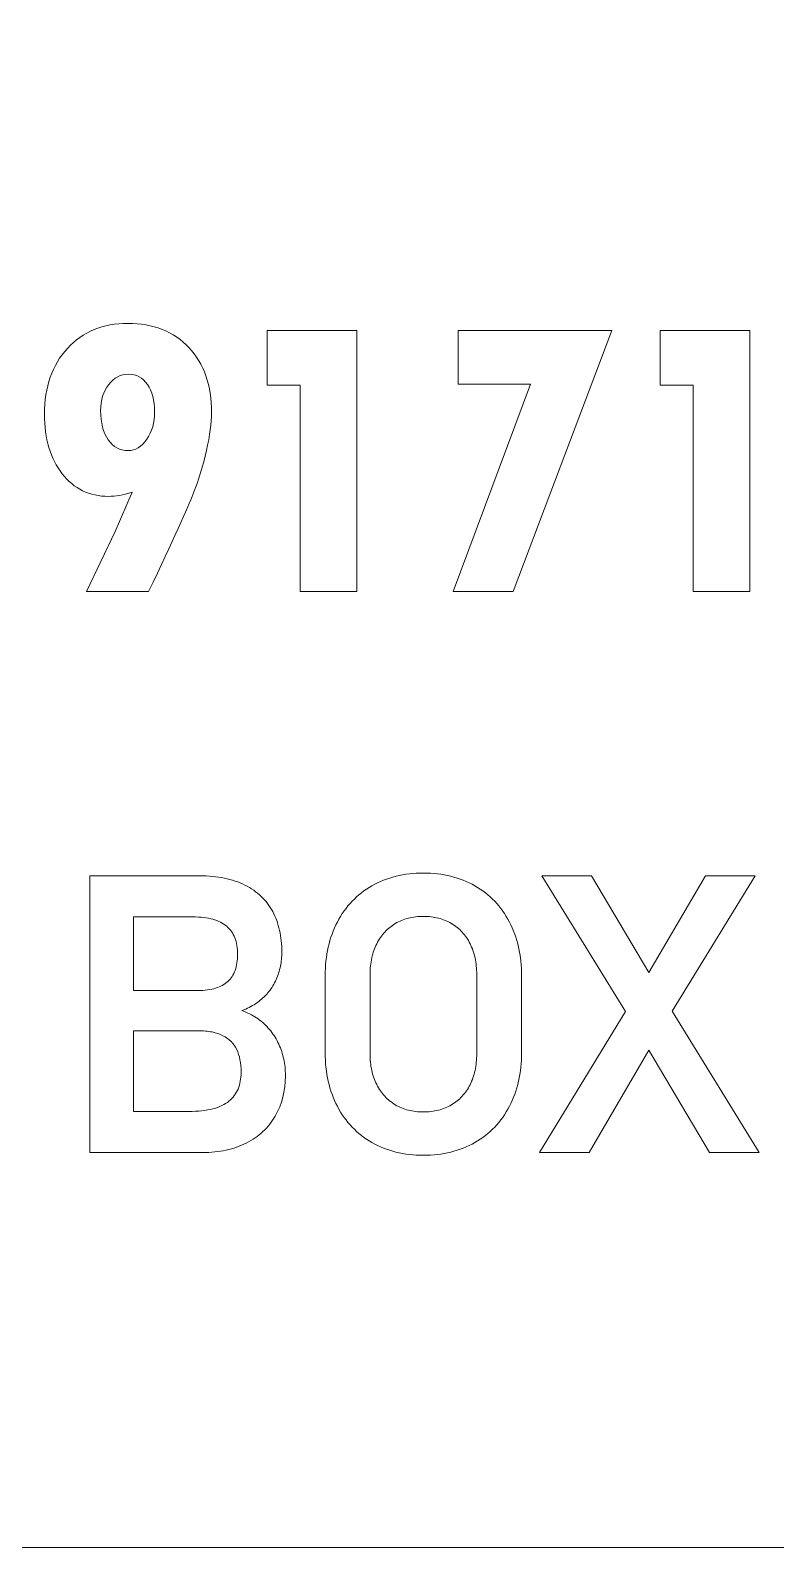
# Model space of a CAD drawing. Header units: millimetres. Extents: x -65 to 65, y -75 to 75.
# Drawn here: x -22.1 to 4.1, y -75 to -21.7 of the extents above; entities that cross this region are included whole.
import ezdxf

# ---------------------------------------------------------------- set-up
doc = ezdxf.new("R2010")
doc.units = ezdxf.units.MM
doc.header["$MEASUREMENT"] = 0
doc.layers.add('Layer 1', color=7, linetype='Continuous')

msp = doc.modelspace()

# ---------------------------------------------------------------- linework, layer by layer
at = {"layer": 'Layer 1', "color": 250, "lineweight": 18}
for points, knots in [([(-55, 75), (-55, 75), (55, 75), (55, 75), (60.5078, 75), (65, 70.5078), (65, 65), (65, 65), (65, -65), (65, -65), (65, -70.5078), (60.5078, -75), (55, -75), (55, -75), (-55, -75), (-55, -75), (-60.5078, -75), (-65, -70.5078), (-65, -65), (-65, -65), (-65, 65), (-65, 65), (-65, 70.5078), (-60.5078, 75), (-55, 75)], [0, 0, 0, 0, 0.125, 0.125, 0.125, 0.25, 0.25, 0.25, 0.375, 0.375, 0.375, 0.5, 0.5, 0.5, 0.625, 0.625, 0.625, 0.75, 0.75, 0.75, 0.875, 0.875, 0.875, 1, 1, 1, 1]), ([(-19.1305, -39.2739), (-19.1305, -39.2739), (-18.5396, -37.8927), (-18.5396, -37.8927), (-18.8554, -37.9886), (-19.1305, -38.0364), (-19.364, -38.0364), (-20.038, -38.0364), (-20.5828, -37.7719), (-20.9977, -37.2432), (-21.4119, -36.7131), (-21.6191, -36.016), (-21.6191, -35.1489), (-21.6191, -34.1908), (-21.3499, -33.4185), (-20.8114, -32.8325), (-20.2727, -32.2451), (-19.5666, -31.9532), (-18.6908, -31.9532), (-17.7969, -31.9532), (-17.0824, -32.2364), (-16.5488, -32.8043), (-16.0152, -33.3724), (-15.748, -34.1371), (-15.748, -35.0943), (-15.748, -35.4517), (-15.8085, -35.897), (-15.9299, -36.4277), (-16.0518, -36.9594), (-16.2058, -37.4642), (-16.391, -37.9432), (-16.5765, -38.4233), (-17.1001, -39.5699), (-17.9614, -41.3844), (-17.9614, -41.3844), (-20.1412, -41.3844), (-20.1412, -41.3844), (-20.1412, -41.3844), (-19.1305, -39.2739), (-19.1305, -39.2739)], [0, 0, 0, 0, 0.0769231, 0.0769231, 0.0769231, 0.1538462, 0.1538462, 0.1538462, 0.2307692, 0.2307692, 0.2307692, 0.3076923, 0.3076923, 0.3076923, 0.3846154, 0.3846154, 0.3846154, 0.4615385, 0.4615385, 0.4615385, 0.5384615, 0.5384615, 0.5384615, 0.6153846, 0.6153846, 0.6153846, 0.6923077, 0.6923077, 0.6923077, 0.7692308, 0.7692308, 0.7692308, 0.8461538, 0.8461538, 0.8461538, 0.9230769, 0.9230769, 0.9230769, 1, 1, 1, 1]), ([(-13.802, -32.2068), (-13.802, -32.2068), (-10.6465, -32.2068), (-10.6465, -32.2068), (-10.6465, -32.2068), (-10.6465, -41.3844), (-10.6465, -41.3844), (-10.6465, -41.3844), (-12.6329, -41.3844), (-12.6329, -41.3844), (-12.6329, -41.3844), (-12.6329, -34.1325), (-12.6329, -34.1325), (-12.6329, -34.1325), (-13.802, -34.1325), (-13.802, -34.1325), (-13.802, -34.1325), (-13.802, -32.2068), (-13.802, -32.2068)], [0, 0, 0, 0, 0.1666667, 0.1666667, 0.1666667, 0.3333333, 0.3333333, 0.3333333, 0.5, 0.5, 0.5, 0.6666667, 0.6666667, 0.6666667, 0.8333333, 0.8333333, 0.8333333, 1, 1, 1, 1]), ([(-7.085, -32.2068), (-7.085, -32.2068), (-1.688, -32.2068), (-1.688, -32.2068), (-1.688, -32.2068), (-5.1536, -41.3844), (-5.1536, -41.3844), (-5.1536, -41.3844), (-7.2637, -41.3844), (-7.2637, -41.3844), (-7.2637, -41.3844), (-4.5478, -34.0909), (-4.5478, -34.0909), (-4.5478, -34.0909), (-7.085, -34.0909), (-7.085, -34.0909), (-7.085, -34.0909), (-7.085, -32.2068), (-7.085, -32.2068)], [0, 0, 0, 0, 0.1666667, 0.1666667, 0.1666667, 0.3333333, 0.3333333, 0.3333333, 0.5, 0.5, 0.5, 0.6666667, 0.6666667, 0.6666667, 0.8333333, 0.8333333, 0.8333333, 1, 1, 1, 1]), ([(0.0035, -32.2068), (0.0035, -32.2068), (3.1593, -32.2068), (3.1593, -32.2068), (3.1593, -32.2068), (3.1593, -41.3844), (3.1593, -41.3844), (3.1593, -41.3844), (1.1723, -41.3844), (1.1723, -41.3844), (1.1723, -41.3844), (1.1723, -34.1325), (1.1723, -34.1325), (1.1723, -34.1325), (0.0035, -34.1325), (0.0035, -34.1325), (0.0035, -34.1325), (0.0035, -32.2068), (0.0035, -32.2068)], [0, 0, 0, 0, 0.1666667, 0.1666667, 0.1666667, 0.3333333, 0.3333333, 0.3333333, 0.5, 0.5, 0.5, 0.6666667, 0.6666667, 0.6666667, 0.8333333, 0.8333333, 0.8333333, 1, 1, 1, 1]), ([(-17.7485, -35.0598), (-17.7485, -34.6612), (-17.8324, -34.3421), (-17.9997, -34.1018), (-18.167, -33.8612), (-18.3881, -33.7406), (-18.6631, -33.7406), (-18.9423, -33.7406), (-19.1767, -33.8623), (-19.364, -34.1045), (-19.5528, -34.3481), (-19.6467, -34.6517), (-19.6467, -35.0185), (-19.6467, -35.4498), (-19.5579, -35.7914), (-19.3814, -36.0475), (-19.2052, -36.3011), (-18.97, -36.4277), (-18.677, -36.4277), (-18.4253, -36.4277), (-18.2067, -36.2954), (-18.0239, -36.029), (-17.8403, -35.7637), (-17.7485, -35.44), (-17.7485, -35.0598)], [0, 0, 0, 0, 0.125, 0.125, 0.125, 0.25, 0.25, 0.25, 0.375, 0.375, 0.375, 0.5, 0.5, 0.5, 0.625, 0.625, 0.625, 0.75, 0.75, 0.75, 0.875, 0.875, 0.875, 1, 1, 1, 1]), ([(-19.2373, -51.3779), (-19.2373, -51.3779), (-16.1673, -51.3779), (-16.1673, -51.3779), (-15.8545, -51.3779), (-15.5639, -51.4053), (-15.2986, -51.4591), (-15.0325, -51.5134), (-14.791, -51.5954), (-14.5762, -51.7043), (-14.3595, -51.814), (-14.1689, -51.9465), (-14.0071, -52.1013), (-13.8447, -52.2564), (-13.7089, -52.4359), (-13.6019, -52.6376), (-13.4949, -52.838), (-13.4142, -53.0575), (-13.3607, -53.2959), (-13.3078, -53.5335), (-13.2809, -53.7896), (-13.2809, -54.063), (-13.2809, -54.2319), (-13.2977, -54.3976), (-13.3306, -54.5581), (-13.3637, -54.7188), (-13.414, -54.8745), (-13.4802, -55.0238), (-13.5468, -55.1753), (-13.6315, -55.3157), (-13.7328, -55.4436), (-13.8349, -55.5721), (-13.9544, -55.6899), (-14.0896, -55.7961), (-14.2259, -55.9031), (-14.3794, -55.9925), (-14.5488, -56.0644), (-14.5488, -56.0644), (-14.6914, -56.1195), (-14.6914, -56.1195), (-14.6914, -56.1195), (-14.5431, -56.1747), (-14.5431, -56.1747), (-14.3688, -56.2464), (-14.208, -56.339), (-14.0616, -56.4511), (-13.9145, -56.5652), (-13.7847, -56.6933), (-13.673, -56.834), (-13.5617, -56.9744), (-13.4667, -57.13), (-13.389, -57.2992), (-13.3111, -57.4684), (-13.2524, -57.6443), (-13.2138, -57.8257), (-13.1753, -58.0077), (-13.1557, -58.1964), (-13.1557, -58.3906), (-13.1557, -58.3906), (-13.1557, -58.4107), (-13.1557, -58.4107), (-13.1557, -58.9432), (-13.2747, -59.4146), (-13.512, -59.8239), (-13.6296, -60.0289), (-13.7746, -60.2117), (-13.9441, -60.37), (-14.1132, -60.5283), (-14.3093, -60.6635), (-14.5293, -60.7741), (-14.7484, -60.8854), (-14.9863, -60.969), (-15.241, -61.0244), (-15.4949, -61.0793), (-15.7668, -61.1073), (-16.0557, -61.1073), (-16.0557, -61.1073), (-20.024, -61.1073), (-20.024, -61.1073), (-20.024, -61.1073), (-20.024, -51.3779), (-20.024, -51.3779), (-20.024, -51.3779), (-19.2373, -51.3779), (-19.2373, -51.3779)], [0, 0, 0, 0, 0.0357143, 0.0357143, 0.0357143, 0.0714286, 0.0714286, 0.0714286, 0.1071429, 0.1071429, 0.1071429, 0.1428571, 0.1428571, 0.1428571, 0.1785714, 0.1785714, 0.1785714, 0.2142857, 0.2142857, 0.2142857, 0.25, 0.25, 0.25, 0.2857143, 0.2857143, 0.2857143, 0.3214286, 0.3214286, 0.3214286, 0.3571429, 0.3571429, 0.3571429, 0.3928571, 0.3928571, 0.3928571, 0.4285714, 0.4285714, 0.4285714, 0.4642857, 0.4642857, 0.4642857, 0.5, 0.5, 0.5, 0.5357143, 0.5357143, 0.5357143, 0.5714286, 0.5714286, 0.5714286, 0.6071429, 0.6071429, 0.6071429, 0.6428571, 0.6428571, 0.6428571, 0.6785714, 0.6785714, 0.6785714, 0.7142857, 0.7142857, 0.7142857, 0.75, 0.75, 0.75, 0.7857143, 0.7857143, 0.7857143, 0.8214286, 0.8214286, 0.8214286, 0.8571429, 0.8571429, 0.8571429, 0.8928571, 0.8928571, 0.8928571, 0.9285714, 0.9285714, 0.9285714, 0.9642857, 0.9642857, 0.9642857, 1, 1, 1, 1]), ([(-8.3081, -61.2056), (-8.9897, -61.2056), (-9.5931, -61.0554), (-10.1164, -60.7559), (-10.3774, -60.6057), (-10.6099, -60.4243), (-10.8122, -60.2122), (-11.0139, -60.0009), (-11.188, -59.7571), (-11.3319, -59.4823), (-11.4748, -59.2093), (-11.5823, -58.9142), (-11.6532, -58.5994), (-11.7241, -58.2844), (-11.7599, -57.9485), (-11.7599, -57.5928), (-11.7599, -57.5928), (-11.7599, -54.8945), (-11.7599, -54.8945), (-11.7599, -54.538), (-11.7241, -54.2013), (-11.6532, -53.8862), (-11.5823, -53.571), (-11.4748, -53.2755), (-11.3319, -53.0026), (-11.188, -52.7294), (-11.0145, -52.4858), (-10.8122, -52.2737), (-10.6099, -52.0616), (-10.3777, -51.8797), (-10.1164, -51.7295), (-9.8547, -51.5794), (-9.5722, -51.4667), (-9.27, -51.3917), (-8.9683, -51.317), (-8.6476, -51.2796), (-8.3081, -51.2796), (-7.6287, -51.2796), (-7.0253, -51.4297), (-6.502, -51.7293), (-6.2405, -51.88), (-6.0075, -52.0619), (-5.8046, -52.2743), (-5.6029, -52.4861), (-5.4291, -52.7291), (-5.2862, -53.0026), (-5.1434, -53.2755), (-5.0358, -53.571), (-4.965, -53.8862), (-4.8941, -54.2013), (-4.8582, -54.538), (-4.8582, -54.8945), (-4.8582, -54.8945), (-4.8582, -57.5928), (-4.8582, -57.5928), (-4.8582, -57.9485), (-4.8941, -58.2844), (-4.965, -58.5994), (-5.0358, -58.9142), (-5.1434, -59.2093), (-5.2862, -59.4823), (-5.4293, -59.7568), (-5.6029, -60.0007), (-5.8052, -60.2122), (-6.008, -60.4243), (-6.241, -60.6057), (-6.502, -60.7556), (-6.7638, -60.9058), (-7.0459, -61.0185), (-7.3479, -61.0934), (-7.6488, -61.1678), (-7.9695, -61.2056), (-8.3081, -61.2056)], [0, 0, 0, 0, 0.0416667, 0.0416667, 0.0416667, 0.0833333, 0.0833333, 0.0833333, 0.125, 0.125, 0.125, 0.1666667, 0.1666667, 0.1666667, 0.2083333, 0.2083333, 0.2083333, 0.25, 0.25, 0.25, 0.2916667, 0.2916667, 0.2916667, 0.3333333, 0.3333333, 0.3333333, 0.375, 0.375, 0.375, 0.4166667, 0.4166667, 0.4166667, 0.4583333, 0.4583333, 0.4583333, 0.5, 0.5, 0.5, 0.5416667, 0.5416667, 0.5416667, 0.5833333, 0.5833333, 0.5833333, 0.625, 0.625, 0.625, 0.6666667, 0.6666667, 0.6666667, 0.7083333, 0.7083333, 0.7083333, 0.75, 0.75, 0.75, 0.7916667, 0.7916667, 0.7916667, 0.8333333, 0.8333333, 0.8333333, 0.875, 0.875, 0.875, 0.9166667, 0.9166667, 0.9166667, 0.9583333, 0.9583333, 0.9583333, 1, 1, 1, 1]), ([(-1.2093, -56.1459), (-1.2093, -56.1459), (-4.1516, -51.3779), (-4.1516, -51.3779), (-4.1516, -51.3779), (-2.4085, -51.3779), (-2.4085, -51.3779), (-2.4085, -51.3779), (-0.3935, -54.7786), (-0.3935, -54.7786), (-0.3935, -54.7786), (1.5983, -51.3779), (1.5983, -51.3779), (1.5983, -51.3779), (3.3412, -51.3779), (3.3412, -51.3779), (3.3412, -51.3779), (0.4315, -56.1396), (0.4315, -56.1396), (0.4315, -56.1396), (3.4873, -61.1073), (3.4873, -61.1073), (3.4873, -61.1073), (1.7439, -61.1073), (1.7439, -61.1073), (1.7439, -61.1073), (-0.3851, -57.5107), (-0.3851, -57.5107), (-0.3851, -57.5107), (-2.4886, -61.1073), (-2.4886, -61.1073), (-2.4886, -61.1073), (-4.2288, -61.1073), (-4.2288, -61.1073), (-4.2288, -61.1073), (-1.2093, -56.1459), (-1.2093, -56.1459)], [0, 0, 0, 0, 0.0833333, 0.0833333, 0.0833333, 0.1666667, 0.1666667, 0.1666667, 0.25, 0.25, 0.25, 0.3333333, 0.3333333, 0.3333333, 0.4166667, 0.4166667, 0.4166667, 0.5, 0.5, 0.5, 0.5833333, 0.5833333, 0.5833333, 0.6666667, 0.6666667, 0.6666667, 0.75, 0.75, 0.75, 0.8333333, 0.8333333, 0.8333333, 0.9166667, 0.9166667, 0.9166667, 1, 1, 1, 1]), ([(-8.3081, -59.6821), (-8.1213, -59.6821), (-7.9445, -59.6612), (-7.7805, -59.6194), (-7.617, -59.5778), (-7.4644, -59.5148), (-7.3237, -59.4309), (-7.1828, -59.3478), (-7.0576, -59.2471), (-6.9492, -59.1295), (-6.8403, -59.0114), (-6.7469, -58.8751), (-6.6698, -58.7219), (-6.5916, -58.5674), (-6.5327, -58.3998), (-6.4938, -58.2198), (-6.455, -58.0395), (-6.4355, -57.845), (-6.4355, -57.6373), (-6.4355, -57.6373), (-6.4355, -54.8476), (-6.4355, -54.8476), (-6.4355, -54.6401), (-6.455, -54.4451), (-6.4944, -54.2637), (-6.5332, -54.0853), (-6.5919, -53.9188), (-6.6698, -53.7659), (-6.7467, -53.6114), (-6.8401, -53.4746), (-6.9492, -53.3559), (-7.0576, -53.238), (-7.1828, -53.1373), (-7.3232, -53.0545), (-7.4644, -52.9711), (-7.6178, -52.9078), (-7.781, -52.866), (-7.9453, -52.8245), (-8.1213, -52.803), (-8.3081, -52.803), (-8.4958, -52.803), (-8.6723, -52.8245), (-8.8366, -52.8663), (-9.0003, -52.9078), (-9.1538, -52.9711), (-9.295, -53.0545), (-9.4356, -53.137), (-9.5603, -53.238), (-9.6689, -53.3559), (-9.7773, -53.4738), (-9.8707, -53.6106), (-9.9478, -53.7651), (-10.0263, -53.9188), (-10.0849, -54.0853), (-10.1238, -54.2637), (-10.1631, -54.4451), (-10.1827, -54.6401), (-10.1827, -54.8476), (-10.1827, -54.8476), (-10.1827, -57.6373), (-10.1827, -57.6373), (-10.1827, -57.845), (-10.1631, -58.0395), (-10.1243, -58.2198), (-10.0857, -58.399), (-10.0268, -58.5668), (-9.9483, -58.7213), (-9.8718, -58.8748), (-9.7781, -59.0111), (-9.6689, -59.1295), (-9.5606, -59.2471), (-9.4356, -59.3481), (-9.2952, -59.4307), (-9.1543, -59.5148), (-9.0014, -59.5778), (-8.8374, -59.6194), (-8.6731, -59.6612), (-8.496, -59.6821), (-8.3081, -59.6821)], [0, 0, 0, 0, 0.0384615, 0.0384615, 0.0384615, 0.0769231, 0.0769231, 0.0769231, 0.1153846, 0.1153846, 0.1153846, 0.1538462, 0.1538462, 0.1538462, 0.1923077, 0.1923077, 0.1923077, 0.2307692, 0.2307692, 0.2307692, 0.2692308, 0.2692308, 0.2692308, 0.3076923, 0.3076923, 0.3076923, 0.3461538, 0.3461538, 0.3461538, 0.3846154, 0.3846154, 0.3846154, 0.4230769, 0.4230769, 0.4230769, 0.4615385, 0.4615385, 0.4615385, 0.5, 0.5, 0.5, 0.5384615, 0.5384615, 0.5384615, 0.5769231, 0.5769231, 0.5769231, 0.6153846, 0.6153846, 0.6153846, 0.6538462, 0.6538462, 0.6538462, 0.6923077, 0.6923077, 0.6923077, 0.7307692, 0.7307692, 0.7307692, 0.7692308, 0.7692308, 0.7692308, 0.8076923, 0.8076923, 0.8076923, 0.8461538, 0.8461538, 0.8461538, 0.8846154, 0.8846154, 0.8846154, 0.9230769, 0.9230769, 0.9230769, 0.9615385, 0.9615385, 0.9615385, 1, 1, 1, 1]), ([(-18.487, -55.4127), (-18.487, -55.4127), (-16.2254, -55.4127), (-16.2254, -55.4127), (-15.9897, -55.4127), (-15.7833, -55.385), (-15.6082, -55.3307), (-15.4371, -55.2777), (-15.2934, -55.1981), (-15.1799, -55.0936), (-15.0661, -54.9888), (-14.9803, -54.8582), (-14.9236, -54.7028), (-14.8652, -54.5437), (-14.8359, -54.3563), (-14.8359, -54.1412), (-14.8359, -53.9161), (-14.869, -53.7201), (-14.9339, -53.5549), (-14.9972, -53.3939), (-15.0927, -53.2592), (-15.2188, -53.1522), (-15.3472, -53.0444), (-15.509, -52.9624), (-15.7038, -52.9076), (-15.9031, -52.8516), (-16.1383, -52.8231), (-16.4087, -52.8231), (-16.4087, -52.8231), (-18.487, -52.8231), (-18.487, -52.8231), (-18.487, -52.8231), (-18.487, -55.4127), (-18.487, -55.4127)], [0, 0, 0, 0, 0.0909091, 0.0909091, 0.0909091, 0.1818182, 0.1818182, 0.1818182, 0.2727273, 0.2727273, 0.2727273, 0.3636364, 0.3636364, 0.3636364, 0.4545455, 0.4545455, 0.4545455, 0.5454545, 0.5454545, 0.5454545, 0.6363636, 0.6363636, 0.6363636, 0.7272727, 0.7272727, 0.7272727, 0.8181818, 0.8181818, 0.8181818, 0.9090909, 0.9090909, 0.9090909, 1, 1, 1, 1]), ([(-18.487, -59.662), (-18.487, -59.662), (-16.554, -59.662), (-16.554, -59.662), (-16.2235, -59.662), (-15.9389, -59.6313), (-15.7016, -59.5694), (-15.4702, -59.5094), (-15.2823, -59.4193), (-15.1405, -59.3), (-14.998, -59.1816), (-14.891, -59.0393), (-14.8204, -58.874), (-14.7487, -58.7064), (-14.7128, -58.5122), (-14.7128, -58.2923), (-14.7128, -58.2923), (-14.7128, -58.2722), (-14.7128, -58.2722), (-14.7128, -58.1185), (-14.7261, -57.9756), (-14.7522, -57.8442), (-14.7783, -57.7131), (-14.8174, -57.5928), (-14.8682, -57.4847), (-14.9187, -57.3807), (-14.9847, -57.2872), (-15.0645, -57.2063), (-15.1443, -57.1254), (-15.2397, -57.0559), (-15.3488, -56.9986), (-15.4613, -56.9416), (-15.59, -56.8978), (-15.7342, -56.8685), (-15.8795, -56.8392), (-16.0437, -56.8242), (-16.2254, -56.8242), (-16.2254, -56.8242), (-18.487, -56.8242), (-18.487, -56.8242), (-18.487, -56.8242), (-18.487, -59.662), (-18.487, -59.662)], [0, 0, 0, 0, 0.0714286, 0.0714286, 0.0714286, 0.1428571, 0.1428571, 0.1428571, 0.2142857, 0.2142857, 0.2142857, 0.2857143, 0.2857143, 0.2857143, 0.3571429, 0.3571429, 0.3571429, 0.4285714, 0.4285714, 0.4285714, 0.5, 0.5, 0.5, 0.5714286, 0.5714286, 0.5714286, 0.6428571, 0.6428571, 0.6428571, 0.7142857, 0.7142857, 0.7142857, 0.7857143, 0.7857143, 0.7857143, 0.8571429, 0.8571429, 0.8571429, 0.9285714, 0.9285714, 0.9285714, 1, 1, 1, 1])]:
    msp.add_open_spline(points, degree=3, knots=knots, dxfattribs=at)

doc.saveas('drawing.dxf')
